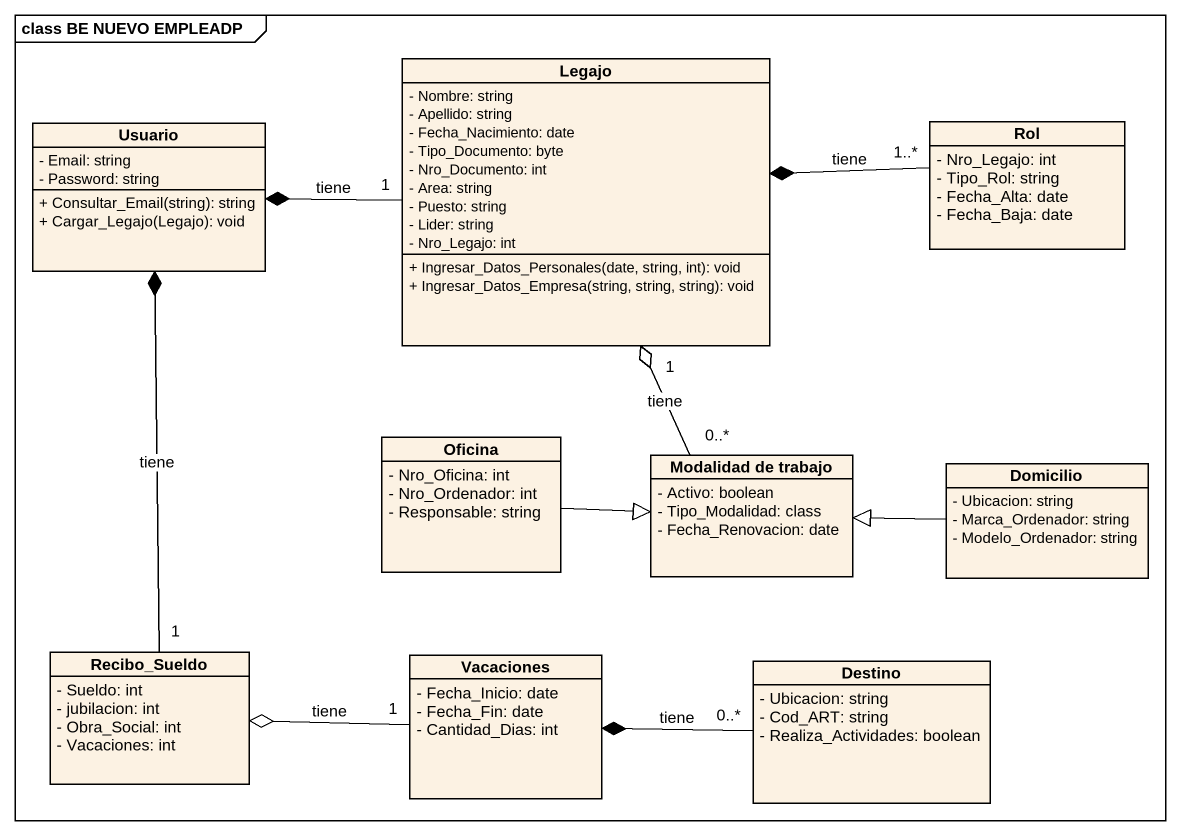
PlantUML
@startuml
mainframe class BE NUEVO EMPLEADP
hide circle
hide empty members
skinparam classAttributeIconSize 0
class Legajo {
  - Nombre: string
  - Apellido: string
  - Fecha_Nacimiento: date
  - Tipo_Documento: byte
  - Nro_Documento: int
  - Area: string
  - Puesto: string
  - Lider: string
  - Nro_Legajo: int
  + Ingresar_Datos_Personales(date, string, int): void
  + Ingresar_Datos_Empresa(string, string, string): void
}
class Usuario {
  - Email: string
  - Password: string
  + Consultar_Email(string): string
  + Cargar_Legajo(Legajo): void
}
class Rol {
  - Nro_Legajo: int
  - Tipo_Rol: string
  - Fecha_Alta: date
  - Fecha_Baja: date
}
class Oficina {
  - Nro_Oficina: int
  - Nro_Ordenador: int
  - Responsable: string
}
class "Modalidad de trabajo" as Modalidad_de_trabajo {
  - Activo: boolean
  - Tipo_Modalidad: class
  - Fecha_Renovacion: date
}
class Domicilio {
  - Ubicacion: string
  - Marca_Ordenador: string
  - Modelo_Ordenador: string
}
class Recibo_Sueldo {
  - Sueldo: int
  - jubilacion: int
  - Obra_Social: int
  - Vacaciones: int
}
class Vacaciones {
  - Fecha_Inicio: date
  - Fecha_Fin: date
  - Cantidad_Dias: int
}
class Destino {
  - Ubicacion: string
  - Cod_ART: string
  - Realiza_Actividades: boolean
}
Legajo "1" -left-* Usuario : tiene
Rol "1..*" -left-* Legajo : tiene
Oficina -right-|> Modalidad_de_trabajo
Modalidad_de_trabajo "0..*" -up-o "1" Legajo : tiene
Domicilio -left-|> Modalidad_de_trabajo
Recibo_Sueldo "1" -up-* Usuario : tiene
Vacaciones "1" -left-o Recibo_Sueldo : tiene
Destino "0..*" -left-* Vacaciones : tiene
@enduml
